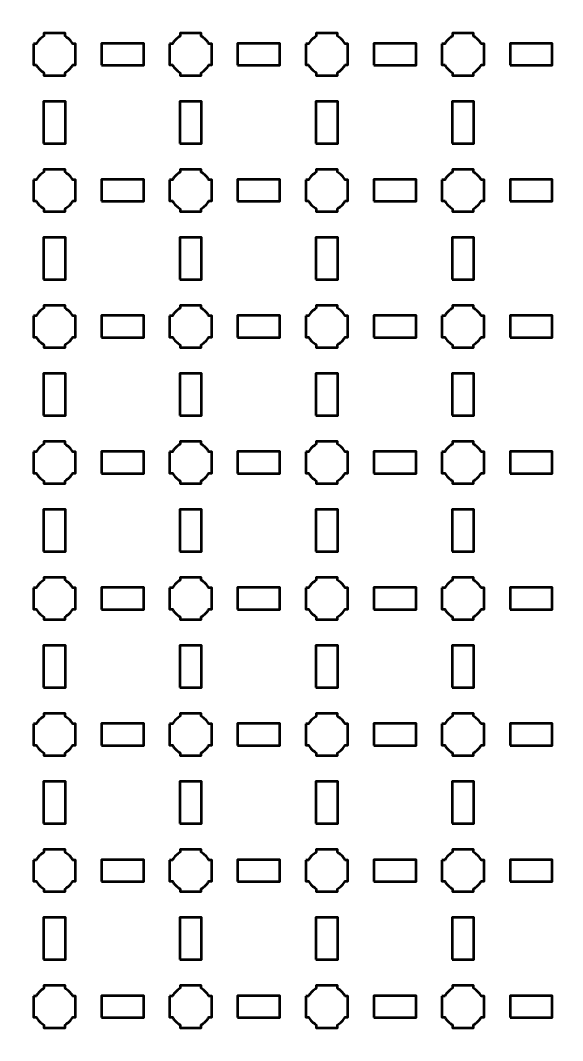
# Model space of a CAD drawing. Header units: centimetres. Extents: x -40.1 to 19.1, y -44.5 to 14.8.
# Drawn here: x 4 to 11.96, y -30.35 to -15.35 of the extents above; entities that cross this region are included whole.
import ezdxf

# ---------------------------------------------------------------- set-up
doc = ezdxf.new("R2010")
doc.units = ezdxf.units.CM
doc.header["$MEASUREMENT"] = 0
doc.layers.add('Layer 1', color=7, linetype='Continuous')

msp = doc.modelspace()

# ---------------------------------------------------------------- linework, layer by layer
at = {"layer": 'Layer 1', "color": 250, "lineweight": 53}
for points in [[(5.19, -16.01), (5.81, -16.01), (5.81, -15.69), (5.19, -15.69), (5.19, -16.01)], [(7.19, -16.01), (7.81, -16.01), (7.81, -15.69), (7.19, -15.69), (7.19, -16.01)], [(9.19, -16.01), (9.81, -16.01), (9.81, -15.69), (9.19, -15.69), (9.19, -16.01)], [(11.19, -16.01), (11.81, -16.01), (11.81, -15.69), (11.19, -15.69), (11.19, -16.01)], [(4.34, -17.16), (4.66, -17.16), (4.66, -16.54), (4.34, -16.54), (4.34, -17.16)], [(6.34, -17.16), (6.66, -17.16), (6.66, -16.54), (6.34, -16.54), (6.34, -17.16)], [(8.34, -17.16), (8.66, -17.16), (8.66, -16.54), (8.34, -16.54), (8.34, -17.16)], [(10.34, -17.16), (10.66, -17.16), (10.66, -16.54), (10.34, -16.54), (10.34, -17.16)], [(5.19, -18.01), (5.81, -18.01), (5.81, -17.69), (5.19, -17.69), (5.19, -18.01)], [(7.19, -18.01), (7.81, -18.01), (7.81, -17.69), (7.19, -17.69), (7.19, -18.01)], [(9.19, -18.01), (9.81, -18.01), (9.81, -17.69), (9.19, -17.69), (9.19, -18.01)], [(11.19, -18.01), (11.81, -18.01), (11.81, -17.69), (11.19, -17.69), (11.19, -18.01)], [(4.34, -19.16), (4.66, -19.16), (4.66, -18.54), (4.34, -18.54), (4.34, -19.16)], [(6.34, -19.16), (6.66, -19.16), (6.66, -18.54), (6.34, -18.54), (6.34, -19.16)], [(8.34, -19.16), (8.66, -19.16), (8.66, -18.54), (8.34, -18.54), (8.34, -19.16)], [(10.34, -19.16), (10.66, -19.16), (10.66, -18.54), (10.34, -18.54), (10.34, -19.16)], [(5.19, -20.01), (5.81, -20.01), (5.81, -19.69), (5.19, -19.69), (5.19, -20.01)], [(7.19, -20.01), (7.81, -20.01), (7.81, -19.69), (7.19, -19.69), (7.19, -20.01)], [(9.19, -20.01), (9.81, -20.01), (9.81, -19.69), (9.19, -19.69), (9.19, -20.01)], [(11.19, -20.01), (11.81, -20.01), (11.81, -19.69), (11.19, -19.69), (11.19, -20.01)], [(4.34, -21.16), (4.66, -21.16), (4.66, -20.54), (4.34, -20.54), (4.34, -21.16)], [(6.34, -21.16), (6.66, -21.16), (6.66, -20.54), (6.34, -20.54), (6.34, -21.16)], [(8.34, -21.16), (8.66, -21.16), (8.66, -20.54), (8.34, -20.54), (8.34, -21.16)], [(10.34, -21.16), (10.66, -21.16), (10.66, -20.54), (10.34, -20.54), (10.34, -21.16)], [(5.19, -22.01), (5.81, -22.01), (5.81, -21.69), (5.19, -21.69), (5.19, -22.01)], [(7.19, -22.01), (7.81, -22.01), (7.81, -21.69), (7.19, -21.69), (7.19, -22.01)], [(9.19, -22.01), (9.81, -22.01), (9.81, -21.69), (9.19, -21.69), (9.19, -22.01)], [(11.19, -22.01), (11.81, -22.01), (11.81, -21.69), (11.19, -21.69), (11.19, -22.01)], [(4.34, -23.16), (4.66, -23.16), (4.66, -22.54), (4.34, -22.54), (4.34, -23.16)], [(6.34, -23.16), (6.66, -23.16), (6.66, -22.54), (6.34, -22.54), (6.34, -23.16)], [(8.34, -23.16), (8.66, -23.16), (8.66, -22.54), (8.34, -22.54), (8.34, -23.16)], [(10.34, -23.16), (10.66, -23.16), (10.66, -22.54), (10.34, -22.54), (10.34, -23.16)], [(5.19, -24.01), (5.81, -24.01), (5.81, -23.69), (5.19, -23.69), (5.19, -24.01)], [(7.19, -24.01), (7.81, -24.01), (7.81, -23.69), (7.19, -23.69), (7.19, -24.01)], [(9.19, -24.01), (9.81, -24.01), (9.81, -23.69), (9.19, -23.69), (9.19, -24.01)], [(11.19, -24.01), (11.81, -24.01), (11.81, -23.69), (11.19, -23.69), (11.19, -24.01)], [(4.34, -25.16), (4.66, -25.16), (4.66, -24.54), (4.34, -24.54), (4.34, -25.16)], [(6.34, -25.16), (6.66, -25.16), (6.66, -24.54), (6.34, -24.54), (6.34, -25.16)], [(8.34, -25.16), (8.66, -25.16), (8.66, -24.54), (8.34, -24.54), (8.34, -25.16)], [(10.34, -25.16), (10.66, -25.16), (10.66, -24.54), (10.34, -24.54), (10.34, -25.16)], [(5.19, -26.01), (5.81, -26.01), (5.81, -25.69), (5.19, -25.69), (5.19, -26.01)], [(7.19, -26.01), (7.81, -26.01), (7.81, -25.69), (7.19, -25.69), (7.19, -26.01)], [(9.19, -26.01), (9.81, -26.01), (9.81, -25.69), (9.19, -25.69), (9.19, -26.01)], [(11.19, -26.01), (11.81, -26.01), (11.81, -25.69), (11.19, -25.69), (11.19, -26.01)], [(4.34, -27.16), (4.66, -27.16), (4.66, -26.54), (4.34, -26.54), (4.34, -27.16)], [(6.34, -27.16), (6.66, -27.16), (6.66, -26.54), (6.34, -26.54), (6.34, -27.16)], [(8.34, -27.16), (8.66, -27.16), (8.66, -26.54), (8.34, -26.54), (8.34, -27.16)], [(10.34, -27.16), (10.66, -27.16), (10.66, -26.54), (10.34, -26.54), (10.34, -27.16)], [(5.19, -28.01), (5.81, -28.01), (5.81, -27.69), (5.19, -27.69), (5.19, -28.01)], [(7.19, -28.01), (7.81, -28.01), (7.81, -27.69), (7.19, -27.69), (7.19, -28.01)], [(9.19, -28.01), (9.81, -28.01), (9.81, -27.69), (9.19, -27.69), (9.19, -28.01)], [(11.19, -28.01), (11.81, -28.01), (11.81, -27.69), (11.19, -27.69), (11.19, -28.01)], [(4.34, -29.16), (4.66, -29.16), (4.66, -28.54), (4.34, -28.54), (4.34, -29.16)], [(6.34, -29.16), (6.66, -29.16), (6.66, -28.54), (6.34, -28.54), (6.34, -29.16)], [(8.34, -29.16), (8.66, -29.16), (8.66, -28.54), (8.34, -28.54), (8.34, -29.16)], [(10.34, -29.16), (10.66, -29.16), (10.66, -28.54), (10.34, -28.54), (10.34, -29.16)], [(5.19, -30.01), (5.81, -30.01), (5.81, -29.69), (5.19, -29.69), (5.19, -30.01)], [(7.19, -30.01), (7.81, -30.01), (7.81, -29.69), (7.19, -29.69), (7.19, -30.01)], [(9.19, -30.01), (9.81, -30.01), (9.81, -29.69), (9.19, -29.69), (9.19, -30.01)], [(11.19, -30.01), (11.81, -30.01), (11.81, -29.69), (11.19, -29.69), (11.19, -30.01)]]:
    msp.add_lwpolyline(points, close=True, dxfattribs=at)
msp.add_open_spline([(-40.15, -44), (-40.15, -44), (-40.15, 14.3), (-40.15, 14.3), (-40.15, 14.3), (-40.15, 14.57609), (-39.92609, 14.8), (-39.65, 14.8), (-39.65, 14.8), (-39.65, 14.8), (18.65, 14.8), (18.65, 14.8), (18.65, 14.8), (18.92609, 14.8), (19.15, 14.57609), (19.15, 14.3), (19.15, 14.3), (19.15, 14.3), (19.15, -44), (19.15, -44), (19.15, -44), (19.15, -44.27609), (18.92609, -44.5), (18.65, -44.5), (18.65, -44.5), (18.65, -44.5), (-39.65, -44.5), (-39.65, -44.5), (-39.65, -44.5), (-39.92609, -44.5), (-40.15, -44.27609), (-40.15, -44)], degree=3, knots=[0, 0, 0, 0, 0.125, 0.125, 0.125, 0.125, 0.25, 0.25, 0.25, 0.25, 0.375, 0.375, 0.375, 0.375, 0.5, 0.5, 0.5, 0.5, 0.625, 0.625, 0.625, 0.625, 0.75, 0.75, 0.75, 0.75, 0.875, 0.875, 0.875, 0.875, 1, 1, 1, 1], dxfattribs=at)
at = {"layer": 'Layer 1', "lineweight": 53}
for points in [[(4.19, -15.695), (4.19, -15.695), (4.23149, -15.695), (4.23149, -15.695), (4.23149, -15.695), (4.25872, -15.64795), (4.29795, -15.60872), (4.345, -15.58149), (4.345, -15.58149), (4.345, -15.58149), (4.345, -15.54), (4.345, -15.54), (4.345, -15.54), (4.345, -15.54), (4.5, -15.54), (4.5, -15.54), (4.5, -15.54), (4.5, -15.54), (4.655, -15.54), (4.655, -15.54), (4.655, -15.54), (4.655, -15.54), (4.655, -15.58149), (4.655, -15.58149), (4.655, -15.58149), (4.70205, -15.60872), (4.74128, -15.64795), (4.76851, -15.695), (4.76851, -15.695), (4.76851, -15.695), (4.81, -15.695), (4.81, -15.695), (4.81, -15.695), (4.81, -15.695), (4.81, -15.85), (4.81, -15.85), (4.81, -15.85), (4.81, -15.85), (4.81, -16.005), (4.81, -16.005), (4.81, -16.005), (4.81, -16.005), (4.76851, -16.005), (4.76851, -16.005), (4.76851, -16.005), (4.74128, -16.05205), (4.70205, -16.09128), (4.655, -16.11851), (4.655, -16.11851), (4.655, -16.11851), (4.655, -16.16), (4.655, -16.16), (4.655, -16.16), (4.655, -16.16), (4.5, -16.16), (4.5, -16.16), (4.5, -16.16), (4.5, -16.16), (4.345, -16.16), (4.345, -16.16), (4.345, -16.16), (4.345, -16.16), (4.345, -16.11851), (4.345, -16.11851), (4.345, -16.11851), (4.29795, -16.09128), (4.25872, -16.05205), (4.23149, -16.005), (4.23149, -16.005), (4.23149, -16.005), (4.19, -16.005), (4.19, -16.005), (4.19, -16.005), (4.19, -16.005), (4.19, -15.85), (4.19, -15.85), (4.19, -15.85), (4.19, -15.85), (4.19, -15.695), (4.19, -15.695)], [(6.19, -15.695), (6.19, -15.695), (6.23149, -15.695), (6.23149, -15.695), (6.23149, -15.695), (6.25872, -15.64795), (6.29795, -15.60872), (6.345, -15.58149), (6.345, -15.58149), (6.345, -15.58149), (6.345, -15.54), (6.345, -15.54), (6.345, -15.54), (6.345, -15.54), (6.5, -15.54), (6.5, -15.54), (6.5, -15.54), (6.5, -15.54), (6.655, -15.54), (6.655, -15.54), (6.655, -15.54), (6.655, -15.54), (6.655, -15.58149), (6.655, -15.58149), (6.655, -15.58149), (6.70205, -15.60872), (6.74128, -15.64795), (6.76851, -15.695), (6.76851, -15.695), (6.76851, -15.695), (6.81, -15.695), (6.81, -15.695), (6.81, -15.695), (6.81, -15.695), (6.81, -15.85), (6.81, -15.85), (6.81, -15.85), (6.81, -15.85), (6.81, -16.005), (6.81, -16.005), (6.81, -16.005), (6.81, -16.005), (6.76851, -16.005), (6.76851, -16.005), (6.76851, -16.005), (6.74128, -16.05205), (6.70205, -16.09128), (6.655, -16.11851), (6.655, -16.11851), (6.655, -16.11851), (6.655, -16.16), (6.655, -16.16), (6.655, -16.16), (6.655, -16.16), (6.5, -16.16), (6.5, -16.16), (6.5, -16.16), (6.5, -16.16), (6.345, -16.16), (6.345, -16.16), (6.345, -16.16), (6.345, -16.16), (6.345, -16.11851), (6.345, -16.11851), (6.345, -16.11851), (6.29795, -16.09128), (6.25872, -16.05205), (6.23149, -16.005), (6.23149, -16.005), (6.23149, -16.005), (6.19, -16.005), (6.19, -16.005), (6.19, -16.005), (6.19, -16.005), (6.19, -15.85), (6.19, -15.85), (6.19, -15.85), (6.19, -15.85), (6.19, -15.695), (6.19, -15.695)], [(8.19, -15.695), (8.19, -15.695), (8.23149, -15.695), (8.23149, -15.695), (8.23149, -15.695), (8.25872, -15.64795), (8.29795, -15.60872), (8.345, -15.58149), (8.345, -15.58149), (8.345, -15.58149), (8.345, -15.54), (8.345, -15.54), (8.345, -15.54), (8.345, -15.54), (8.5, -15.54), (8.5, -15.54), (8.5, -15.54), (8.5, -15.54), (8.655, -15.54), (8.655, -15.54), (8.655, -15.54), (8.655, -15.54), (8.655, -15.58149), (8.655, -15.58149), (8.655, -15.58149), (8.70205, -15.60872), (8.74128, -15.64795), (8.76851, -15.695), (8.76851, -15.695), (8.76851, -15.695), (8.81, -15.695), (8.81, -15.695), (8.81, -15.695), (8.81, -15.695), (8.81, -15.85), (8.81, -15.85), (8.81, -15.85), (8.81, -15.85), (8.81, -16.005), (8.81, -16.005), (8.81, -16.005), (8.81, -16.005), (8.76851, -16.005), (8.76851, -16.005), (8.76851, -16.005), (8.74128, -16.05205), (8.70205, -16.09128), (8.655, -16.11851), (8.655, -16.11851), (8.655, -16.11851), (8.655, -16.16), (8.655, -16.16), (8.655, -16.16), (8.655, -16.16), (8.5, -16.16), (8.5, -16.16), (8.5, -16.16), (8.5, -16.16), (8.345, -16.16), (8.345, -16.16), (8.345, -16.16), (8.345, -16.16), (8.345, -16.11851), (8.345, -16.11851), (8.345, -16.11851), (8.29795, -16.09128), (8.25872, -16.05205), (8.23149, -16.005), (8.23149, -16.005), (8.23149, -16.005), (8.19, -16.005), (8.19, -16.005), (8.19, -16.005), (8.19, -16.005), (8.19, -15.85), (8.19, -15.85), (8.19, -15.85), (8.19, -15.85), (8.19, -15.695), (8.19, -15.695)], [(10.19, -15.695), (10.19, -15.695), (10.23149, -15.695), (10.23149, -15.695), (10.23149, -15.695), (10.25872, -15.64795), (10.29795, -15.60872), (10.345, -15.58149), (10.345, -15.58149), (10.345, -15.58149), (10.345, -15.54), (10.345, -15.54), (10.345, -15.54), (10.345, -15.54), (10.5, -15.54), (10.5, -15.54), (10.5, -15.54), (10.5, -15.54), (10.655, -15.54), (10.655, -15.54), (10.655, -15.54), (10.655, -15.54), (10.655, -15.58149), (10.655, -15.58149), (10.655, -15.58149), (10.70205, -15.60872), (10.74128, -15.64795), (10.76851, -15.695), (10.76851, -15.695), (10.76851, -15.695), (10.81, -15.695), (10.81, -15.695), (10.81, -15.695), (10.81, -15.695), (10.81, -15.85), (10.81, -15.85), (10.81, -15.85), (10.81, -15.85), (10.81, -16.005), (10.81, -16.005), (10.81, -16.005), (10.81, -16.005), (10.76851, -16.005), (10.76851, -16.005), (10.76851, -16.005), (10.74128, -16.05205), (10.70205, -16.09128), (10.655, -16.11851), (10.655, -16.11851), (10.655, -16.11851), (10.655, -16.16), (10.655, -16.16), (10.655, -16.16), (10.655, -16.16), (10.5, -16.16), (10.5, -16.16), (10.5, -16.16), (10.5, -16.16), (10.345, -16.16), (10.345, -16.16), (10.345, -16.16), (10.345, -16.16), (10.345, -16.11851), (10.345, -16.11851), (10.345, -16.11851), (10.29795, -16.09128), (10.25872, -16.05205), (10.23149, -16.005), (10.23149, -16.005), (10.23149, -16.005), (10.19, -16.005), (10.19, -16.005), (10.19, -16.005), (10.19, -16.005), (10.19, -15.85), (10.19, -15.85), (10.19, -15.85), (10.19, -15.85), (10.19, -15.695), (10.19, -15.695)], [(4.19, -17.695), (4.19, -17.695), (4.23149, -17.695), (4.23149, -17.695), (4.23149, -17.695), (4.25872, -17.64795), (4.29795, -17.60872), (4.345, -17.58149), (4.345, -17.58149), (4.345, -17.58149), (4.345, -17.54), (4.345, -17.54), (4.345, -17.54), (4.345, -17.54), (4.5, -17.54), (4.5, -17.54), (4.5, -17.54), (4.5, -17.54), (4.655, -17.54), (4.655, -17.54), (4.655, -17.54), (4.655, -17.54), (4.655, -17.58149), (4.655, -17.58149), (4.655, -17.58149), (4.70205, -17.60872), (4.74128, -17.64795), (4.76851, -17.695), (4.76851, -17.695), (4.76851, -17.695), (4.81, -17.695), (4.81, -17.695), (4.81, -17.695), (4.81, -17.695), (4.81, -17.85), (4.81, -17.85), (4.81, -17.85), (4.81, -17.85), (4.81, -18.005), (4.81, -18.005), (4.81, -18.005), (4.81, -18.005), (4.76851, -18.005), (4.76851, -18.005), (4.76851, -18.005), (4.74128, -18.05205), (4.70205, -18.09128), (4.655, -18.11851), (4.655, -18.11851), (4.655, -18.11851), (4.655, -18.16), (4.655, -18.16), (4.655, -18.16), (4.655, -18.16), (4.5, -18.16), (4.5, -18.16), (4.5, -18.16), (4.5, -18.16), (4.345, -18.16), (4.345, -18.16), (4.345, -18.16), (4.345, -18.16), (4.345, -18.11851), (4.345, -18.11851), (4.345, -18.11851), (4.29795, -18.09128), (4.25872, -18.05205), (4.23149, -18.005), (4.23149, -18.005), (4.23149, -18.005), (4.19, -18.005), (4.19, -18.005), (4.19, -18.005), (4.19, -18.005), (4.19, -17.85), (4.19, -17.85), (4.19, -17.85), (4.19, -17.85), (4.19, -17.695), (4.19, -17.695)], [(6.19, -17.695), (6.19, -17.695), (6.23149, -17.695), (6.23149, -17.695), (6.23149, -17.695), (6.25872, -17.64795), (6.29795, -17.60872), (6.345, -17.58149), (6.345, -17.58149), (6.345, -17.58149), (6.345, -17.54), (6.345, -17.54), (6.345, -17.54), (6.345, -17.54), (6.5, -17.54), (6.5, -17.54), (6.5, -17.54), (6.5, -17.54), (6.655, -17.54), (6.655, -17.54), (6.655, -17.54), (6.655, -17.54), (6.655, -17.58149), (6.655, -17.58149), (6.655, -17.58149), (6.70205, -17.60872), (6.74128, -17.64795), (6.76851, -17.695), (6.76851, -17.695), (6.76851, -17.695), (6.81, -17.695), (6.81, -17.695), (6.81, -17.695), (6.81, -17.695), (6.81, -17.85), (6.81, -17.85), (6.81, -17.85), (6.81, -17.85), (6.81, -18.005), (6.81, -18.005), (6.81, -18.005), (6.81, -18.005), (6.76851, -18.005), (6.76851, -18.005), (6.76851, -18.005), (6.74128, -18.05205), (6.70205, -18.09128), (6.655, -18.11851), (6.655, -18.11851), (6.655, -18.11851), (6.655, -18.16), (6.655, -18.16), (6.655, -18.16), (6.655, -18.16), (6.5, -18.16), (6.5, -18.16), (6.5, -18.16), (6.5, -18.16), (6.345, -18.16), (6.345, -18.16), (6.345, -18.16), (6.345, -18.16), (6.345, -18.11851), (6.345, -18.11851), (6.345, -18.11851), (6.29795, -18.09128), (6.25872, -18.05205), (6.23149, -18.005), (6.23149, -18.005), (6.23149, -18.005), (6.19, -18.005), (6.19, -18.005), (6.19, -18.005), (6.19, -18.005), (6.19, -17.85), (6.19, -17.85), (6.19, -17.85), (6.19, -17.85), (6.19, -17.695), (6.19, -17.695)], [(8.19, -17.695), (8.19, -17.695), (8.23149, -17.695), (8.23149, -17.695), (8.23149, -17.695), (8.25872, -17.64795), (8.29795, -17.60872), (8.345, -17.58149), (8.345, -17.58149), (8.345, -17.58149), (8.345, -17.54), (8.345, -17.54), (8.345, -17.54), (8.345, -17.54), (8.5, -17.54), (8.5, -17.54), (8.5, -17.54), (8.5, -17.54), (8.655, -17.54), (8.655, -17.54), (8.655, -17.54), (8.655, -17.54), (8.655, -17.58149), (8.655, -17.58149), (8.655, -17.58149), (8.70205, -17.60872), (8.74128, -17.64795), (8.76851, -17.695), (8.76851, -17.695), (8.76851, -17.695), (8.81, -17.695), (8.81, -17.695), (8.81, -17.695), (8.81, -17.695), (8.81, -17.85), (8.81, -17.85), (8.81, -17.85), (8.81, -17.85), (8.81, -18.005), (8.81, -18.005), (8.81, -18.005), (8.81, -18.005), (8.76851, -18.005), (8.76851, -18.005), (8.76851, -18.005), (8.74128, -18.05205), (8.70205, -18.09128), (8.655, -18.11851), (8.655, -18.11851), (8.655, -18.11851), (8.655, -18.16), (8.655, -18.16), (8.655, -18.16), (8.655, -18.16), (8.5, -18.16), (8.5, -18.16), (8.5, -18.16), (8.5, -18.16), (8.345, -18.16), (8.345, -18.16), (8.345, -18.16), (8.345, -18.16), (8.345, -18.11851), (8.345, -18.11851), (8.345, -18.11851), (8.29795, -18.09128), (8.25872, -18.05205), (8.23149, -18.005), (8.23149, -18.005), (8.23149, -18.005), (8.19, -18.005), (8.19, -18.005), (8.19, -18.005), (8.19, -18.005), (8.19, -17.85), (8.19, -17.85), (8.19, -17.85), (8.19, -17.85), (8.19, -17.695), (8.19, -17.695)], [(10.19, -17.695), (10.19, -17.695), (10.23149, -17.695), (10.23149, -17.695), (10.23149, -17.695), (10.25872, -17.64795), (10.29795, -17.60872), (10.345, -17.58149), (10.345, -17.58149), (10.345, -17.58149), (10.345, -17.54), (10.345, -17.54), (10.345, -17.54), (10.345, -17.54), (10.5, -17.54), (10.5, -17.54), (10.5, -17.54), (10.5, -17.54), (10.655, -17.54), (10.655, -17.54), (10.655, -17.54), (10.655, -17.54), (10.655, -17.58149), (10.655, -17.58149), (10.655, -17.58149), (10.70205, -17.60872), (10.74128, -17.64795), (10.76851, -17.695), (10.76851, -17.695), (10.76851, -17.695), (10.81, -17.695), (10.81, -17.695), (10.81, -17.695), (10.81, -17.695), (10.81, -17.85), (10.81, -17.85), (10.81, -17.85), (10.81, -17.85), (10.81, -18.005), (10.81, -18.005), (10.81, -18.005), (10.81, -18.005), (10.76851, -18.005), (10.76851, -18.005), (10.76851, -18.005), (10.74128, -18.05205), (10.70205, -18.09128), (10.655, -18.11851), (10.655, -18.11851), (10.655, -18.11851), (10.655, -18.16), (10.655, -18.16), (10.655, -18.16), (10.655, -18.16), (10.5, -18.16), (10.5, -18.16), (10.5, -18.16), (10.5, -18.16), (10.345, -18.16), (10.345, -18.16), (10.345, -18.16), (10.345, -18.16), (10.345, -18.11851), (10.345, -18.11851), (10.345, -18.11851), (10.29795, -18.09128), (10.25872, -18.05205), (10.23149, -18.005), (10.23149, -18.005), (10.23149, -18.005), (10.19, -18.005), (10.19, -18.005), (10.19, -18.005), (10.19, -18.005), (10.19, -17.85), (10.19, -17.85), (10.19, -17.85), (10.19, -17.85), (10.19, -17.695), (10.19, -17.695)], [(4.19, -19.695), (4.19, -19.695), (4.23149, -19.695), (4.23149, -19.695), (4.23149, -19.695), (4.25872, -19.64795), (4.29795, -19.60872), (4.345, -19.58149), (4.345, -19.58149), (4.345, -19.58149), (4.345, -19.54), (4.345, -19.54), (4.345, -19.54), (4.345, -19.54), (4.5, -19.54), (4.5, -19.54), (4.5, -19.54), (4.5, -19.54), (4.655, -19.54), (4.655, -19.54), (4.655, -19.54), (4.655, -19.54), (4.655, -19.58149), (4.655, -19.58149), (4.655, -19.58149), (4.70205, -19.60872), (4.74128, -19.64795), (4.76851, -19.695), (4.76851, -19.695), (4.76851, -19.695), (4.81, -19.695), (4.81, -19.695), (4.81, -19.695), (4.81, -19.695), (4.81, -19.85), (4.81, -19.85), (4.81, -19.85), (4.81, -19.85), (4.81, -20.005), (4.81, -20.005), (4.81, -20.005), (4.81, -20.005), (4.76851, -20.005), (4.76851, -20.005), (4.76851, -20.005), (4.74128, -20.05205), (4.70205, -20.09128), (4.655, -20.11851), (4.655, -20.11851), (4.655, -20.11851), (4.655, -20.16), (4.655, -20.16), (4.655, -20.16), (4.655, -20.16), (4.5, -20.16), (4.5, -20.16), (4.5, -20.16), (4.5, -20.16), (4.345, -20.16), (4.345, -20.16), (4.345, -20.16), (4.345, -20.16), (4.345, -20.11851), (4.345, -20.11851), (4.345, -20.11851), (4.29795, -20.09128), (4.25872, -20.05205), (4.23149, -20.005), (4.23149, -20.005), (4.23149, -20.005), (4.19, -20.005), (4.19, -20.005), (4.19, -20.005), (4.19, -20.005), (4.19, -19.85), (4.19, -19.85), (4.19, -19.85), (4.19, -19.85), (4.19, -19.695), (4.19, -19.695)], [(6.19, -19.695), (6.19, -19.695), (6.23149, -19.695), (6.23149, -19.695), (6.23149, -19.695), (6.25872, -19.64795), (6.29795, -19.60872), (6.345, -19.58149), (6.345, -19.58149), (6.345, -19.58149), (6.345, -19.54), (6.345, -19.54), (6.345, -19.54), (6.345, -19.54), (6.5, -19.54), (6.5, -19.54), (6.5, -19.54), (6.5, -19.54), (6.655, -19.54), (6.655, -19.54), (6.655, -19.54), (6.655, -19.54), (6.655, -19.58149), (6.655, -19.58149), (6.655, -19.58149), (6.70205, -19.60872), (6.74128, -19.64795), (6.76851, -19.695), (6.76851, -19.695), (6.76851, -19.695), (6.81, -19.695), (6.81, -19.695), (6.81, -19.695), (6.81, -19.695), (6.81, -19.85), (6.81, -19.85), (6.81, -19.85), (6.81, -19.85), (6.81, -20.005), (6.81, -20.005), (6.81, -20.005), (6.81, -20.005), (6.76851, -20.005), (6.76851, -20.005), (6.76851, -20.005), (6.74128, -20.05205), (6.70205, -20.09128), (6.655, -20.11851), (6.655, -20.11851), (6.655, -20.11851), (6.655, -20.16), (6.655, -20.16), (6.655, -20.16), (6.655, -20.16), (6.5, -20.16), (6.5, -20.16), (6.5, -20.16), (6.5, -20.16), (6.345, -20.16), (6.345, -20.16), (6.345, -20.16), (6.345, -20.16), (6.345, -20.11851), (6.345, -20.11851), (6.345, -20.11851), (6.29795, -20.09128), (6.25872, -20.05205), (6.23149, -20.005), (6.23149, -20.005), (6.23149, -20.005), (6.19, -20.005), (6.19, -20.005), (6.19, -20.005), (6.19, -20.005), (6.19, -19.85), (6.19, -19.85), (6.19, -19.85), (6.19, -19.85), (6.19, -19.695), (6.19, -19.695)], [(8.19, -19.695), (8.19, -19.695), (8.23149, -19.695), (8.23149, -19.695), (8.23149, -19.695), (8.25872, -19.64795), (8.29795, -19.60872), (8.345, -19.58149), (8.345, -19.58149), (8.345, -19.58149), (8.345, -19.54), (8.345, -19.54), (8.345, -19.54), (8.345, -19.54), (8.5, -19.54), (8.5, -19.54), (8.5, -19.54), (8.5, -19.54), (8.655, -19.54), (8.655, -19.54), (8.655, -19.54), (8.655, -19.54), (8.655, -19.58149), (8.655, -19.58149), (8.655, -19.58149), (8.70205, -19.60872), (8.74128, -19.64795), (8.76851, -19.695), (8.76851, -19.695), (8.76851, -19.695), (8.81, -19.695), (8.81, -19.695), (8.81, -19.695), (8.81, -19.695), (8.81, -19.85), (8.81, -19.85), (8.81, -19.85), (8.81, -19.85), (8.81, -20.005), (8.81, -20.005), (8.81, -20.005), (8.81, -20.005), (8.76851, -20.005), (8.76851, -20.005), (8.76851, -20.005), (8.74128, -20.05205), (8.70205, -20.09128), (8.655, -20.11851), (8.655, -20.11851), (8.655, -20.11851), (8.655, -20.16), (8.655, -20.16), (8.655, -20.16), (8.655, -20.16), (8.5, -20.16), (8.5, -20.16), (8.5, -20.16), (8.5, -20.16), (8.345, -20.16), (8.345, -20.16), (8.345, -20.16), (8.345, -20.16), (8.345, -20.11851), (8.345, -20.11851), (8.345, -20.11851), (8.29795, -20.09128), (8.25872, -20.05205), (8.23149, -20.005), (8.23149, -20.005), (8.23149, -20.005), (8.19, -20.005), (8.19, -20.005), (8.19, -20.005), (8.19, -20.005), (8.19, -19.85), (8.19, -19.85), (8.19, -19.85), (8.19, -19.85), (8.19, -19.695), (8.19, -19.695)], [(10.19, -19.695), (10.19, -19.695), (10.23149, -19.695), (10.23149, -19.695), (10.23149, -19.695), (10.25872, -19.64795), (10.29795, -19.60872), (10.345, -19.58149), (10.345, -19.58149), (10.345, -19.58149), (10.345, -19.54), (10.345, -19.54), (10.345, -19.54), (10.345, -19.54), (10.5, -19.54), (10.5, -19.54), (10.5, -19.54), (10.5, -19.54), (10.655, -19.54), (10.655, -19.54), (10.655, -19.54), (10.655, -19.54), (10.655, -19.58149), (10.655, -19.58149), (10.655, -19.58149), (10.70205, -19.60872), (10.74128, -19.64795), (10.76851, -19.695), (10.76851, -19.695), (10.76851, -19.695), (10.81, -19.695), (10.81, -19.695), (10.81, -19.695), (10.81, -19.695), (10.81, -19.85), (10.81, -19.85), (10.81, -19.85), (10.81, -19.85), (10.81, -20.005), (10.81, -20.005), (10.81, -20.005), (10.81, -20.005), (10.76851, -20.005), (10.76851, -20.005), (10.76851, -20.005), (10.74128, -20.05205), (10.70205, -20.09128), (10.655, -20.11851), (10.655, -20.11851), (10.655, -20.11851), (10.655, -20.16), (10.655, -20.16), (10.655, -20.16), (10.655, -20.16), (10.5, -20.16), (10.5, -20.16), (10.5, -20.16), (10.5, -20.16), (10.345, -20.16), (10.345, -20.16), (10.345, -20.16), (10.345, -20.16), (10.345, -20.11851), (10.345, -20.11851), (10.345, -20.11851), (10.29795, -20.09128), (10.25872, -20.05205), (10.23149, -20.005), (10.23149, -20.005), (10.23149, -20.005), (10.19, -20.005), (10.19, -20.005), (10.19, -20.005), (10.19, -20.005), (10.19, -19.85), (10.19, -19.85), (10.19, -19.85), (10.19, -19.85), (10.19, -19.695), (10.19, -19.695)], [(4.19, -21.695), (4.19, -21.695), (4.23149, -21.695), (4.23149, -21.695), (4.23149, -21.695), (4.25872, -21.64795), (4.29795, -21.60872), (4.345, -21.58149), (4.345, -21.58149), (4.345, -21.58149), (4.345, -21.54), (4.345, -21.54), (4.345, -21.54), (4.345, -21.54), (4.5, -21.54), (4.5, -21.54), (4.5, -21.54), (4.5, -21.54), (4.655, -21.54), (4.655, -21.54), (4.655, -21.54), (4.655, -21.54), (4.655, -21.58149), (4.655, -21.58149), (4.655, -21.58149), (4.70205, -21.60872), (4.74128, -21.64795), (4.76851, -21.695), (4.76851, -21.695), (4.76851, -21.695), (4.81, -21.695), (4.81, -21.695), (4.81, -21.695), (4.81, -21.695), (4.81, -21.85), (4.81, -21.85), (4.81, -21.85), (4.81, -21.85), (4.81, -22.005), (4.81, -22.005), (4.81, -22.005), (4.81, -22.005), (4.76851, -22.005), (4.76851, -22.005), (4.76851, -22.005), (4.74128, -22.05205), (4.70205, -22.09128), (4.655, -22.11851), (4.655, -22.11851), (4.655, -22.11851), (4.655, -22.16), (4.655, -22.16), (4.655, -22.16), (4.655, -22.16), (4.5, -22.16), (4.5, -22.16), (4.5, -22.16), (4.5, -22.16), (4.345, -22.16), (4.345, -22.16), (4.345, -22.16), (4.345, -22.16), (4.345, -22.11851), (4.345, -22.11851), (4.345, -22.11851), (4.29795, -22.09128), (4.25872, -22.05205), (4.23149, -22.005), (4.23149, -22.005), (4.23149, -22.005), (4.19, -22.005), (4.19, -22.005), (4.19, -22.005), (4.19, -22.005), (4.19, -21.85), (4.19, -21.85), (4.19, -21.85), (4.19, -21.85), (4.19, -21.695), (4.19, -21.695)], [(6.19, -21.695), (6.19, -21.695), (6.23149, -21.695), (6.23149, -21.695), (6.23149, -21.695), (6.25872, -21.64795), (6.29795, -21.60872), (6.345, -21.58149), (6.345, -21.58149), (6.345, -21.58149), (6.345, -21.54), (6.345, -21.54), (6.345, -21.54), (6.345, -21.54), (6.5, -21.54), (6.5, -21.54), (6.5, -21.54), (6.5, -21.54), (6.655, -21.54), (6.655, -21.54), (6.655, -21.54), (6.655, -21.54), (6.655, -21.58149), (6.655, -21.58149), (6.655, -21.58149), (6.70205, -21.60872), (6.74128, -21.64795), (6.76851, -21.695), (6.76851, -21.695), (6.76851, -21.695), (6.81, -21.695), (6.81, -21.695), (6.81, -21.695), (6.81, -21.695), (6.81, -21.85), (6.81, -21.85), (6.81, -21.85), (6.81, -21.85), (6.81, -22.005), (6.81, -22.005), (6.81, -22.005), (6.81, -22.005), (6.76851, -22.005), (6.76851, -22.005), (6.76851, -22.005), (6.74128, -22.05205), (6.70205, -22.09128), (6.655, -22.11851), (6.655, -22.11851), (6.655, -22.11851), (6.655, -22.16), (6.655, -22.16), (6.655, -22.16), (6.655, -22.16), (6.5, -22.16), (6.5, -22.16), (6.5, -22.16), (6.5, -22.16), (6.345, -22.16), (6.345, -22.16), (6.345, -22.16), (6.345, -22.16), (6.345, -22.11851), (6.345, -22.11851), (6.345, -22.11851), (6.29795, -22.09128), (6.25872, -22.05205), (6.23149, -22.005), (6.23149, -22.005), (6.23149, -22.005), (6.19, -22.005), (6.19, -22.005), (6.19, -22.005), (6.19, -22.005), (6.19, -21.85), (6.19, -21.85), (6.19, -21.85), (6.19, -21.85), (6.19, -21.695), (6.19, -21.695)], [(8.19, -21.695), (8.19, -21.695), (8.23149, -21.695), (8.23149, -21.695), (8.23149, -21.695), (8.25872, -21.64795), (8.29795, -21.60872), (8.345, -21.58149), (8.345, -21.58149), (8.345, -21.58149), (8.345, -21.54), (8.345, -21.54), (8.345, -21.54), (8.345, -21.54), (8.5, -21.54), (8.5, -21.54), (8.5, -21.54), (8.5, -21.54), (8.655, -21.54), (8.655, -21.54), (8.655, -21.54), (8.655, -21.54), (8.655, -21.58149), (8.655, -21.58149), (8.655, -21.58149), (8.70205, -21.60872), (8.74128, -21.64795), (8.76851, -21.695), (8.76851, -21.695), (8.76851, -21.695), (8.81, -21.695), (8.81, -21.695), (8.81, -21.695), (8.81, -21.695), (8.81, -21.85), (8.81, -21.85), (8.81, -21.85), (8.81, -21.85), (8.81, -22.005), (8.81, -22.005), (8.81, -22.005), (8.81, -22.005), (8.76851, -22.005), (8.76851, -22.005), (8.76851, -22.005), (8.74128, -22.05205), (8.70205, -22.09128), (8.655, -22.11851), (8.655, -22.11851), (8.655, -22.11851), (8.655, -22.16), (8.655, -22.16), (8.655, -22.16), (8.655, -22.16), (8.5, -22.16), (8.5, -22.16), (8.5, -22.16), (8.5, -22.16), (8.345, -22.16), (8.345, -22.16), (8.345, -22.16), (8.345, -22.16), (8.345, -22.11851), (8.345, -22.11851), (8.345, -22.11851), (8.29795, -22.09128), (8.25872, -22.05205), (8.23149, -22.005), (8.23149, -22.005), (8.23149, -22.005), (8.19, -22.005), (8.19, -22.005), (8.19, -22.005), (8.19, -22.005), (8.19, -21.85), (8.19, -21.85), (8.19, -21.85), (8.19, -21.85), (8.19, -21.695), (8.19, -21.695)], [(10.19, -21.695), (10.19, -21.695), (10.23149, -21.695), (10.23149, -21.695), (10.23149, -21.695), (10.25872, -21.64795), (10.29795, -21.60872), (10.345, -21.58149), (10.345, -21.58149), (10.345, -21.58149), (10.345, -21.54), (10.345, -21.54), (10.345, -21.54), (10.345, -21.54), (10.5, -21.54), (10.5, -21.54), (10.5, -21.54), (10.5, -21.54), (10.655, -21.54), (10.655, -21.54), (10.655, -21.54), (10.655, -21.54), (10.655, -21.58149), (10.655, -21.58149), (10.655, -21.58149), (10.70205, -21.60872), (10.74128, -21.64795), (10.76851, -21.695), (10.76851, -21.695), (10.76851, -21.695), (10.81, -21.695), (10.81, -21.695), (10.81, -21.695), (10.81, -21.695), (10.81, -21.85), (10.81, -21.85), (10.81, -21.85), (10.81, -21.85), (10.81, -22.005), (10.81, -22.005), (10.81, -22.005), (10.81, -22.005), (10.76851, -22.005), (10.76851, -22.005), (10.76851, -22.005), (10.74128, -22.05205), (10.70205, -22.09128), (10.655, -22.11851), (10.655, -22.11851), (10.655, -22.11851), (10.655, -22.16), (10.655, -22.16), (10.655, -22.16), (10.655, -22.16), (10.5, -22.16), (10.5, -22.16), (10.5, -22.16), (10.5, -22.16), (10.345, -22.16), (10.345, -22.16), (10.345, -22.16), (10.345, -22.16), (10.345, -22.11851), (10.345, -22.11851), (10.345, -22.11851), (10.29795, -22.09128), (10.25872, -22.05205), (10.23149, -22.005), (10.23149, -22.005), (10.23149, -22.005), (10.19, -22.005), (10.19, -22.005), (10.19, -22.005), (10.19, -22.005), (10.19, -21.85), (10.19, -21.85), (10.19, -21.85), (10.19, -21.85), (10.19, -21.695), (10.19, -21.695)], [(4.19, -23.695), (4.19, -23.695), (4.23149, -23.695), (4.23149, -23.695), (4.23149, -23.695), (4.25872, -23.64795), (4.29795, -23.60872), (4.345, -23.58149), (4.345, -23.58149), (4.345, -23.58149), (4.345, -23.54), (4.345, -23.54), (4.345, -23.54), (4.345, -23.54), (4.5, -23.54), (4.5, -23.54), (4.5, -23.54), (4.5, -23.54), (4.655, -23.54), (4.655, -23.54), (4.655, -23.54), (4.655, -23.54), (4.655, -23.58149), (4.655, -23.58149), (4.655, -23.58149), (4.70205, -23.60872), (4.74128, -23.64795), (4.76851, -23.695), (4.76851, -23.695), (4.76851, -23.695), (4.81, -23.695), (4.81, -23.695), (4.81, -23.695), (4.81, -23.695), (4.81, -23.85), (4.81, -23.85), (4.81, -23.85), (4.81, -23.85), (4.81, -24.005), (4.81, -24.005), (4.81, -24.005), (4.81, -24.005), (4.76851, -24.005), (4.76851, -24.005), (4.76851, -24.005), (4.74128, -24.05205), (4.70205, -24.09128), (4.655, -24.11851), (4.655, -24.11851), (4.655, -24.11851), (4.655, -24.16), (4.655, -24.16), (4.655, -24.16), (4.655, -24.16), (4.5, -24.16), (4.5, -24.16), (4.5, -24.16), (4.5, -24.16), (4.345, -24.16), (4.345, -24.16), (4.345, -24.16), (4.345, -24.16), (4.345, -24.11851), (4.345, -24.11851), (4.345, -24.11851), (4.29795, -24.09128), (4.25872, -24.05205), (4.23149, -24.005), (4.23149, -24.005), (4.23149, -24.005), (4.19, -24.005), (4.19, -24.005), (4.19, -24.005), (4.19, -24.005), (4.19, -23.85), (4.19, -23.85), (4.19, -23.85), (4.19, -23.85), (4.19, -23.695), (4.19, -23.695)], [(6.19, -23.695), (6.19, -23.695), (6.23149, -23.695), (6.23149, -23.695), (6.23149, -23.695), (6.25872, -23.64795), (6.29795, -23.60872), (6.345, -23.58149), (6.345, -23.58149), (6.345, -23.58149), (6.345, -23.54), (6.345, -23.54), (6.345, -23.54), (6.345, -23.54), (6.5, -23.54), (6.5, -23.54), (6.5, -23.54), (6.5, -23.54), (6.655, -23.54), (6.655, -23.54), (6.655, -23.54), (6.655, -23.54), (6.655, -23.58149), (6.655, -23.58149), (6.655, -23.58149), (6.70205, -23.60872), (6.74128, -23.64795), (6.76851, -23.695), (6.76851, -23.695), (6.76851, -23.695), (6.81, -23.695), (6.81, -23.695), (6.81, -23.695), (6.81, -23.695), (6.81, -23.85), (6.81, -23.85), (6.81, -23.85), (6.81, -23.85), (6.81, -24.005), (6.81, -24.005), (6.81, -24.005), (6.81, -24.005), (6.76851, -24.005), (6.76851, -24.005), (6.76851, -24.005), (6.74128, -24.05205), (6.70205, -24.09128), (6.655, -24.11851), (6.655, -24.11851), (6.655, -24.11851), (6.655, -24.16), (6.655, -24.16), (6.655, -24.16), (6.655, -24.16), (6.5, -24.16), (6.5, -24.16), (6.5, -24.16), (6.5, -24.16), (6.345, -24.16), (6.345, -24.16), (6.345, -24.16), (6.345, -24.16), (6.345, -24.11851), (6.345, -24.11851), (6.345, -24.11851), (6.29795, -24.09128), (6.25872, -24.05205), (6.23149, -24.005), (6.23149, -24.005), (6.23149, -24.005), (6.19, -24.005), (6.19, -24.005), (6.19, -24.005), (6.19, -24.005), (6.19, -23.85), (6.19, -23.85), (6.19, -23.85), (6.19, -23.85), (6.19, -23.695), (6.19, -23.695)], [(8.19, -23.695), (8.19, -23.695), (8.23149, -23.695), (8.23149, -23.695), (8.23149, -23.695), (8.25872, -23.64795), (8.29795, -23.60872), (8.345, -23.58149), (8.345, -23.58149), (8.345, -23.58149), (8.345, -23.54), (8.345, -23.54), (8.345, -23.54), (8.345, -23.54), (8.5, -23.54), (8.5, -23.54), (8.5, -23.54), (8.5, -23.54), (8.655, -23.54), (8.655, -23.54), (8.655, -23.54), (8.655, -23.54), (8.655, -23.58149), (8.655, -23.58149), (8.655, -23.58149), (8.70205, -23.60872), (8.74128, -23.64795), (8.76851, -23.695), (8.76851, -23.695), (8.76851, -23.695), (8.81, -23.695), (8.81, -23.695), (8.81, -23.695), (8.81, -23.695), (8.81, -23.85), (8.81, -23.85), (8.81, -23.85), (8.81, -23.85), (8.81, -24.005), (8.81, -24.005), (8.81, -24.005), (8.81, -24.005), (8.76851, -24.005), (8.76851, -24.005), (8.76851, -24.005), (8.74128, -24.05205), (8.70205, -24.09128), (8.655, -24.11851), (8.655, -24.11851), (8.655, -24.11851), (8.655, -24.16), (8.655, -24.16), (8.655, -24.16), (8.655, -24.16), (8.5, -24.16), (8.5, -24.16), (8.5, -24.16), (8.5, -24.16), (8.345, -24.16), (8.345, -24.16), (8.345, -24.16), (8.345, -24.16), (8.345, -24.11851), (8.345, -24.11851), (8.345, -24.11851), (8.29795, -24.09128), (8.25872, -24.05205), (8.23149, -24.005), (8.23149, -24.005), (8.23149, -24.005), (8.19, -24.005), (8.19, -24.005), (8.19, -24.005), (8.19, -24.005), (8.19, -23.85), (8.19, -23.85), (8.19, -23.85), (8.19, -23.85), (8.19, -23.695), (8.19, -23.695)], [(10.19, -23.695), (10.19, -23.695), (10.23149, -23.695), (10.23149, -23.695), (10.23149, -23.695), (10.25872, -23.64795), (10.29795, -23.60872), (10.345, -23.58149), (10.345, -23.58149), (10.345, -23.58149), (10.345, -23.54), (10.345, -23.54), (10.345, -23.54), (10.345, -23.54), (10.5, -23.54), (10.5, -23.54), (10.5, -23.54), (10.5, -23.54), (10.655, -23.54), (10.655, -23.54), (10.655, -23.54), (10.655, -23.54), (10.655, -23.58149), (10.655, -23.58149), (10.655, -23.58149), (10.70205, -23.60872), (10.74128, -23.64795), (10.76851, -23.695), (10.76851, -23.695), (10.76851, -23.695), (10.81, -23.695), (10.81, -23.695), (10.81, -23.695), (10.81, -23.695), (10.81, -23.85), (10.81, -23.85), (10.81, -23.85), (10.81, -23.85), (10.81, -24.005), (10.81, -24.005), (10.81, -24.005), (10.81, -24.005), (10.76851, -24.005), (10.76851, -24.005), (10.76851, -24.005), (10.74128, -24.05205), (10.70205, -24.09128), (10.655, -24.11851), (10.655, -24.11851), (10.655, -24.11851), (10.655, -24.16), (10.655, -24.16), (10.655, -24.16), (10.655, -24.16), (10.5, -24.16), (10.5, -24.16), (10.5, -24.16), (10.5, -24.16), (10.345, -24.16), (10.345, -24.16), (10.345, -24.16), (10.345, -24.16), (10.345, -24.11851), (10.345, -24.11851), (10.345, -24.11851), (10.29795, -24.09128), (10.25872, -24.05205), (10.23149, -24.005), (10.23149, -24.005), (10.23149, -24.005), (10.19, -24.005), (10.19, -24.005), (10.19, -24.005), (10.19, -24.005), (10.19, -23.85), (10.19, -23.85), (10.19, -23.85), (10.19, -23.85), (10.19, -23.695), (10.19, -23.695)], [(4.19, -25.695), (4.19, -25.695), (4.23149, -25.695), (4.23149, -25.695), (4.23149, -25.695), (4.25872, -25.64795), (4.29795, -25.60872), (4.345, -25.58149), (4.345, -25.58149), (4.345, -25.58149), (4.345, -25.54), (4.345, -25.54), (4.345, -25.54), (4.345, -25.54), (4.5, -25.54), (4.5, -25.54), (4.5, -25.54), (4.5, -25.54), (4.655, -25.54), (4.655, -25.54), (4.655, -25.54), (4.655, -25.54), (4.655, -25.58149), (4.655, -25.58149), (4.655, -25.58149), (4.70205, -25.60872), (4.74128, -25.64795), (4.76851, -25.695), (4.76851, -25.695), (4.76851, -25.695), (4.81, -25.695), (4.81, -25.695), (4.81, -25.695), (4.81, -25.695), (4.81, -25.85), (4.81, -25.85), (4.81, -25.85), (4.81, -25.85), (4.81, -26.005), (4.81, -26.005), (4.81, -26.005), (4.81, -26.005), (4.76851, -26.005), (4.76851, -26.005), (4.76851, -26.005), (4.74128, -26.05205), (4.70205, -26.09128), (4.655, -26.11851), (4.655, -26.11851), (4.655, -26.11851), (4.655, -26.16), (4.655, -26.16), (4.655, -26.16), (4.655, -26.16), (4.5, -26.16), (4.5, -26.16), (4.5, -26.16), (4.5, -26.16), (4.345, -26.16), (4.345, -26.16), (4.345, -26.16), (4.345, -26.16), (4.345, -26.11851), (4.345, -26.11851), (4.345, -26.11851), (4.29795, -26.09128), (4.25872, -26.05205), (4.23149, -26.005), (4.23149, -26.005), (4.23149, -26.005), (4.19, -26.005), (4.19, -26.005), (4.19, -26.005), (4.19, -26.005), (4.19, -25.85), (4.19, -25.85), (4.19, -25.85), (4.19, -25.85), (4.19, -25.695), (4.19, -25.695)], [(6.19, -25.695), (6.19, -25.695), (6.23149, -25.695), (6.23149, -25.695), (6.23149, -25.695), (6.25872, -25.64795), (6.29795, -25.60872), (6.345, -25.58149), (6.345, -25.58149), (6.345, -25.58149), (6.345, -25.54), (6.345, -25.54), (6.345, -25.54), (6.345, -25.54), (6.5, -25.54), (6.5, -25.54), (6.5, -25.54), (6.5, -25.54), (6.655, -25.54), (6.655, -25.54), (6.655, -25.54), (6.655, -25.54), (6.655, -25.58149), (6.655, -25.58149), (6.655, -25.58149), (6.70205, -25.60872), (6.74128, -25.64795), (6.76851, -25.695), (6.76851, -25.695), (6.76851, -25.695), (6.81, -25.695), (6.81, -25.695), (6.81, -25.695), (6.81, -25.695), (6.81, -25.85), (6.81, -25.85), (6.81, -25.85), (6.81, -25.85), (6.81, -26.005), (6.81, -26.005), (6.81, -26.005), (6.81, -26.005), (6.76851, -26.005), (6.76851, -26.005), (6.76851, -26.005), (6.74128, -26.05205), (6.70205, -26.09128), (6.655, -26.11851), (6.655, -26.11851), (6.655, -26.11851), (6.655, -26.16), (6.655, -26.16), (6.655, -26.16), (6.655, -26.16), (6.5, -26.16), (6.5, -26.16), (6.5, -26.16), (6.5, -26.16), (6.345, -26.16), (6.345, -26.16), (6.345, -26.16), (6.345, -26.16), (6.345, -26.11851), (6.345, -26.11851), (6.345, -26.11851), (6.29795, -26.09128), (6.25872, -26.05205), (6.23149, -26.005), (6.23149, -26.005), (6.23149, -26.005), (6.19, -26.005), (6.19, -26.005), (6.19, -26.005), (6.19, -26.005), (6.19, -25.85), (6.19, -25.85), (6.19, -25.85), (6.19, -25.85), (6.19, -25.695), (6.19, -25.695)], [(8.19, -25.695), (8.19, -25.695), (8.23149, -25.695), (8.23149, -25.695), (8.23149, -25.695), (8.25872, -25.64795), (8.29795, -25.60872), (8.345, -25.58149), (8.345, -25.58149), (8.345, -25.58149), (8.345, -25.54), (8.345, -25.54), (8.345, -25.54), (8.345, -25.54), (8.5, -25.54), (8.5, -25.54), (8.5, -25.54), (8.5, -25.54), (8.655, -25.54), (8.655, -25.54), (8.655, -25.54), (8.655, -25.54), (8.655, -25.58149), (8.655, -25.58149), (8.655, -25.58149), (8.70205, -25.60872), (8.74128, -25.64795), (8.76851, -25.695), (8.76851, -25.695), (8.76851, -25.695), (8.81, -25.695), (8.81, -25.695), (8.81, -25.695), (8.81, -25.695), (8.81, -25.85), (8.81, -25.85), (8.81, -25.85), (8.81, -25.85), (8.81, -26.005), (8.81, -26.005), (8.81, -26.005), (8.81, -26.005), (8.76851, -26.005), (8.76851, -26.005), (8.76851, -26.005), (8.74128, -26.05205), (8.70205, -26.09128), (8.655, -26.11851), (8.655, -26.11851), (8.655, -26.11851), (8.655, -26.16), (8.655, -26.16), (8.655, -26.16), (8.655, -26.16), (8.5, -26.16), (8.5, -26.16), (8.5, -26.16), (8.5, -26.16), (8.345, -26.16), (8.345, -26.16), (8.345, -26.16), (8.345, -26.16), (8.345, -26.11851), (8.345, -26.11851), (8.345, -26.11851), (8.29795, -26.09128), (8.25872, -26.05205), (8.23149, -26.005), (8.23149, -26.005), (8.23149, -26.005), (8.19, -26.005), (8.19, -26.005), (8.19, -26.005), (8.19, -26.005), (8.19, -25.85), (8.19, -25.85), (8.19, -25.85), (8.19, -25.85), (8.19, -25.695), (8.19, -25.695)], [(10.19, -25.695), (10.19, -25.695), (10.23149, -25.695), (10.23149, -25.695), (10.23149, -25.695), (10.25872, -25.64795), (10.29795, -25.60872), (10.345, -25.58149), (10.345, -25.58149), (10.345, -25.58149), (10.345, -25.54), (10.345, -25.54), (10.345, -25.54), (10.345, -25.54), (10.5, -25.54), (10.5, -25.54), (10.5, -25.54), (10.5, -25.54), (10.655, -25.54), (10.655, -25.54), (10.655, -25.54), (10.655, -25.54), (10.655, -25.58149), (10.655, -25.58149), (10.655, -25.58149), (10.70205, -25.60872), (10.74128, -25.64795), (10.76851, -25.695), (10.76851, -25.695), (10.76851, -25.695), (10.81, -25.695), (10.81, -25.695), (10.81, -25.695), (10.81, -25.695), (10.81, -25.85), (10.81, -25.85), (10.81, -25.85), (10.81, -25.85), (10.81, -26.005), (10.81, -26.005), (10.81, -26.005), (10.81, -26.005), (10.76851, -26.005), (10.76851, -26.005), (10.76851, -26.005), (10.74128, -26.05205), (10.70205, -26.09128), (10.655, -26.11851), (10.655, -26.11851), (10.655, -26.11851), (10.655, -26.16), (10.655, -26.16), (10.655, -26.16), (10.655, -26.16), (10.5, -26.16), (10.5, -26.16), (10.5, -26.16), (10.5, -26.16), (10.345, -26.16), (10.345, -26.16), (10.345, -26.16), (10.345, -26.16), (10.345, -26.11851), (10.345, -26.11851), (10.345, -26.11851), (10.29795, -26.09128), (10.25872, -26.05205), (10.23149, -26.005), (10.23149, -26.005), (10.23149, -26.005), (10.19, -26.005), (10.19, -26.005), (10.19, -26.005), (10.19, -26.005), (10.19, -25.85), (10.19, -25.85), (10.19, -25.85), (10.19, -25.85), (10.19, -25.695), (10.19, -25.695)], [(4.19, -27.695), (4.19, -27.695), (4.23149, -27.695), (4.23149, -27.695), (4.23149, -27.695), (4.25872, -27.64795), (4.29795, -27.60872), (4.345, -27.58149), (4.345, -27.58149), (4.345, -27.58149), (4.345, -27.54), (4.345, -27.54), (4.345, -27.54), (4.345, -27.54), (4.5, -27.54), (4.5, -27.54), (4.5, -27.54), (4.5, -27.54), (4.655, -27.54), (4.655, -27.54), (4.655, -27.54), (4.655, -27.54), (4.655, -27.58149), (4.655, -27.58149), (4.655, -27.58149), (4.70205, -27.60872), (4.74128, -27.64795), (4.76851, -27.695), (4.76851, -27.695), (4.76851, -27.695), (4.81, -27.695), (4.81, -27.695), (4.81, -27.695), (4.81, -27.695), (4.81, -27.85), (4.81, -27.85), (4.81, -27.85), (4.81, -27.85), (4.81, -28.005), (4.81, -28.005), (4.81, -28.005), (4.81, -28.005), (4.76851, -28.005), (4.76851, -28.005), (4.76851, -28.005), (4.74128, -28.05205), (4.70205, -28.09128), (4.655, -28.11851), (4.655, -28.11851), (4.655, -28.11851), (4.655, -28.16), (4.655, -28.16), (4.655, -28.16), (4.655, -28.16), (4.5, -28.16), (4.5, -28.16), (4.5, -28.16), (4.5, -28.16), (4.345, -28.16), (4.345, -28.16), (4.345, -28.16), (4.345, -28.16), (4.345, -28.11851), (4.345, -28.11851), (4.345, -28.11851), (4.29795, -28.09128), (4.25872, -28.05205), (4.23149, -28.005), (4.23149, -28.005), (4.23149, -28.005), (4.19, -28.005), (4.19, -28.005), (4.19, -28.005), (4.19, -28.005), (4.19, -27.85), (4.19, -27.85), (4.19, -27.85), (4.19, -27.85), (4.19, -27.695), (4.19, -27.695)], [(6.19, -27.695), (6.19, -27.695), (6.23149, -27.695), (6.23149, -27.695), (6.23149, -27.695), (6.25872, -27.64795), (6.29795, -27.60872), (6.345, -27.58149), (6.345, -27.58149), (6.345, -27.58149), (6.345, -27.54), (6.345, -27.54), (6.345, -27.54), (6.345, -27.54), (6.5, -27.54), (6.5, -27.54), (6.5, -27.54), (6.5, -27.54), (6.655, -27.54), (6.655, -27.54), (6.655, -27.54), (6.655, -27.54), (6.655, -27.58149), (6.655, -27.58149), (6.655, -27.58149), (6.70205, -27.60872), (6.74128, -27.64795), (6.76851, -27.695), (6.76851, -27.695), (6.76851, -27.695), (6.81, -27.695), (6.81, -27.695), (6.81, -27.695), (6.81, -27.695), (6.81, -27.85), (6.81, -27.85), (6.81, -27.85), (6.81, -27.85), (6.81, -28.005), (6.81, -28.005), (6.81, -28.005), (6.81, -28.005), (6.76851, -28.005), (6.76851, -28.005), (6.76851, -28.005), (6.74128, -28.05205), (6.70205, -28.09128), (6.655, -28.11851), (6.655, -28.11851), (6.655, -28.11851), (6.655, -28.16), (6.655, -28.16), (6.655, -28.16), (6.655, -28.16), (6.5, -28.16), (6.5, -28.16), (6.5, -28.16), (6.5, -28.16), (6.345, -28.16), (6.345, -28.16), (6.345, -28.16), (6.345, -28.16), (6.345, -28.11851), (6.345, -28.11851), (6.345, -28.11851), (6.29795, -28.09128), (6.25872, -28.05205), (6.23149, -28.005), (6.23149, -28.005), (6.23149, -28.005), (6.19, -28.005), (6.19, -28.005), (6.19, -28.005), (6.19, -28.005), (6.19, -27.85), (6.19, -27.85), (6.19, -27.85), (6.19, -27.85), (6.19, -27.695), (6.19, -27.695)], [(8.19, -27.695), (8.19, -27.695), (8.23149, -27.695), (8.23149, -27.695), (8.23149, -27.695), (8.25872, -27.64795), (8.29795, -27.60872), (8.345, -27.58149), (8.345, -27.58149), (8.345, -27.58149), (8.345, -27.54), (8.345, -27.54), (8.345, -27.54), (8.345, -27.54), (8.5, -27.54), (8.5, -27.54), (8.5, -27.54), (8.5, -27.54), (8.655, -27.54), (8.655, -27.54), (8.655, -27.54), (8.655, -27.54), (8.655, -27.58149), (8.655, -27.58149), (8.655, -27.58149), (8.70205, -27.60872), (8.74128, -27.64795), (8.76851, -27.695), (8.76851, -27.695), (8.76851, -27.695), (8.81, -27.695), (8.81, -27.695), (8.81, -27.695), (8.81, -27.695), (8.81, -27.85), (8.81, -27.85), (8.81, -27.85), (8.81, -27.85), (8.81, -28.005), (8.81, -28.005), (8.81, -28.005), (8.81, -28.005), (8.76851, -28.005), (8.76851, -28.005), (8.76851, -28.005), (8.74128, -28.05205), (8.70205, -28.09128), (8.655, -28.11851), (8.655, -28.11851), (8.655, -28.11851), (8.655, -28.16), (8.655, -28.16), (8.655, -28.16), (8.655, -28.16), (8.5, -28.16), (8.5, -28.16), (8.5, -28.16), (8.5, -28.16), (8.345, -28.16), (8.345, -28.16), (8.345, -28.16), (8.345, -28.16), (8.345, -28.11851), (8.345, -28.11851), (8.345, -28.11851), (8.29795, -28.09128), (8.25872, -28.05205), (8.23149, -28.005), (8.23149, -28.005), (8.23149, -28.005), (8.19, -28.005), (8.19, -28.005), (8.19, -28.005), (8.19, -28.005), (8.19, -27.85), (8.19, -27.85), (8.19, -27.85), (8.19, -27.85), (8.19, -27.695), (8.19, -27.695)], [(10.19, -27.695), (10.19, -27.695), (10.23149, -27.695), (10.23149, -27.695), (10.23149, -27.695), (10.25872, -27.64795), (10.29795, -27.60872), (10.345, -27.58149), (10.345, -27.58149), (10.345, -27.58149), (10.345, -27.54), (10.345, -27.54), (10.345, -27.54), (10.345, -27.54), (10.5, -27.54), (10.5, -27.54), (10.5, -27.54), (10.5, -27.54), (10.655, -27.54), (10.655, -27.54), (10.655, -27.54), (10.655, -27.54), (10.655, -27.58149), (10.655, -27.58149), (10.655, -27.58149), (10.70205, -27.60872), (10.74128, -27.64795), (10.76851, -27.695), (10.76851, -27.695), (10.76851, -27.695), (10.81, -27.695), (10.81, -27.695), (10.81, -27.695), (10.81, -27.695), (10.81, -27.85), (10.81, -27.85), (10.81, -27.85), (10.81, -27.85), (10.81, -28.005), (10.81, -28.005), (10.81, -28.005), (10.81, -28.005), (10.76851, -28.005), (10.76851, -28.005), (10.76851, -28.005), (10.74128, -28.05205), (10.70205, -28.09128), (10.655, -28.11851), (10.655, -28.11851), (10.655, -28.11851), (10.655, -28.16), (10.655, -28.16), (10.655, -28.16), (10.655, -28.16), (10.5, -28.16), (10.5, -28.16), (10.5, -28.16), (10.5, -28.16), (10.345, -28.16), (10.345, -28.16), (10.345, -28.16), (10.345, -28.16), (10.345, -28.11851), (10.345, -28.11851), (10.345, -28.11851), (10.29795, -28.09128), (10.25872, -28.05205), (10.23149, -28.005), (10.23149, -28.005), (10.23149, -28.005), (10.19, -28.005), (10.19, -28.005), (10.19, -28.005), (10.19, -28.005), (10.19, -27.85), (10.19, -27.85), (10.19, -27.85), (10.19, -27.85), (10.19, -27.695), (10.19, -27.695)], [(4.19, -29.695), (4.19, -29.695), (4.23149, -29.695), (4.23149, -29.695), (4.23149, -29.695), (4.25872, -29.64795), (4.29795, -29.60872), (4.345, -29.58149), (4.345, -29.58149), (4.345, -29.58149), (4.345, -29.54), (4.345, -29.54), (4.345, -29.54), (4.345, -29.54), (4.5, -29.54), (4.5, -29.54), (4.5, -29.54), (4.5, -29.54), (4.655, -29.54), (4.655, -29.54), (4.655, -29.54), (4.655, -29.54), (4.655, -29.58149), (4.655, -29.58149), (4.655, -29.58149), (4.70205, -29.60872), (4.74128, -29.64795), (4.76851, -29.695), (4.76851, -29.695), (4.76851, -29.695), (4.81, -29.695), (4.81, -29.695), (4.81, -29.695), (4.81, -29.695), (4.81, -29.85), (4.81, -29.85), (4.81, -29.85), (4.81, -29.85), (4.81, -30.005), (4.81, -30.005), (4.81, -30.005), (4.81, -30.005), (4.76851, -30.005), (4.76851, -30.005), (4.76851, -30.005), (4.74128, -30.05205), (4.70205, -30.09128), (4.655, -30.11851), (4.655, -30.11851), (4.655, -30.11851), (4.655, -30.16), (4.655, -30.16), (4.655, -30.16), (4.655, -30.16), (4.5, -30.16), (4.5, -30.16), (4.5, -30.16), (4.5, -30.16), (4.345, -30.16), (4.345, -30.16), (4.345, -30.16), (4.345, -30.16), (4.345, -30.11851), (4.345, -30.11851), (4.345, -30.11851), (4.29795, -30.09128), (4.25872, -30.05205), (4.23149, -30.005), (4.23149, -30.005), (4.23149, -30.005), (4.19, -30.005), (4.19, -30.005), (4.19, -30.005), (4.19, -30.005), (4.19, -29.85), (4.19, -29.85), (4.19, -29.85), (4.19, -29.85), (4.19, -29.695), (4.19, -29.695)], [(6.19, -29.695), (6.19, -29.695), (6.23149, -29.695), (6.23149, -29.695), (6.23149, -29.695), (6.25872, -29.64795), (6.29795, -29.60872), (6.345, -29.58149), (6.345, -29.58149), (6.345, -29.58149), (6.345, -29.54), (6.345, -29.54), (6.345, -29.54), (6.345, -29.54), (6.5, -29.54), (6.5, -29.54), (6.5, -29.54), (6.5, -29.54), (6.655, -29.54), (6.655, -29.54), (6.655, -29.54), (6.655, -29.54), (6.655, -29.58149), (6.655, -29.58149), (6.655, -29.58149), (6.70205, -29.60872), (6.74128, -29.64795), (6.76851, -29.695), (6.76851, -29.695), (6.76851, -29.695), (6.81, -29.695), (6.81, -29.695), (6.81, -29.695), (6.81, -29.695), (6.81, -29.85), (6.81, -29.85), (6.81, -29.85), (6.81, -29.85), (6.81, -30.005), (6.81, -30.005), (6.81, -30.005), (6.81, -30.005), (6.76851, -30.005), (6.76851, -30.005), (6.76851, -30.005), (6.74128, -30.05205), (6.70205, -30.09128), (6.655, -30.11851), (6.655, -30.11851), (6.655, -30.11851), (6.655, -30.16), (6.655, -30.16), (6.655, -30.16), (6.655, -30.16), (6.5, -30.16), (6.5, -30.16), (6.5, -30.16), (6.5, -30.16), (6.345, -30.16), (6.345, -30.16), (6.345, -30.16), (6.345, -30.16), (6.345, -30.11851), (6.345, -30.11851), (6.345, -30.11851), (6.29795, -30.09128), (6.25872, -30.05205), (6.23149, -30.005), (6.23149, -30.005), (6.23149, -30.005), (6.19, -30.005), (6.19, -30.005), (6.19, -30.005), (6.19, -30.005), (6.19, -29.85), (6.19, -29.85), (6.19, -29.85), (6.19, -29.85), (6.19, -29.695), (6.19, -29.695)], [(8.19, -29.695), (8.19, -29.695), (8.23149, -29.695), (8.23149, -29.695), (8.23149, -29.695), (8.25872, -29.64795), (8.29795, -29.60872), (8.345, -29.58149), (8.345, -29.58149), (8.345, -29.58149), (8.345, -29.54), (8.345, -29.54), (8.345, -29.54), (8.345, -29.54), (8.5, -29.54), (8.5, -29.54), (8.5, -29.54), (8.5, -29.54), (8.655, -29.54), (8.655, -29.54), (8.655, -29.54), (8.655, -29.54), (8.655, -29.58149), (8.655, -29.58149), (8.655, -29.58149), (8.70205, -29.60872), (8.74128, -29.64795), (8.76851, -29.695), (8.76851, -29.695), (8.76851, -29.695), (8.81, -29.695), (8.81, -29.695), (8.81, -29.695), (8.81, -29.695), (8.81, -29.85), (8.81, -29.85), (8.81, -29.85), (8.81, -29.85), (8.81, -30.005), (8.81, -30.005), (8.81, -30.005), (8.81, -30.005), (8.76851, -30.005), (8.76851, -30.005), (8.76851, -30.005), (8.74128, -30.05205), (8.70205, -30.09128), (8.655, -30.11851), (8.655, -30.11851), (8.655, -30.11851), (8.655, -30.16), (8.655, -30.16), (8.655, -30.16), (8.655, -30.16), (8.5, -30.16), (8.5, -30.16), (8.5, -30.16), (8.5, -30.16), (8.345, -30.16), (8.345, -30.16), (8.345, -30.16), (8.345, -30.16), (8.345, -30.11851), (8.345, -30.11851), (8.345, -30.11851), (8.29795, -30.09128), (8.25872, -30.05205), (8.23149, -30.005), (8.23149, -30.005), (8.23149, -30.005), (8.19, -30.005), (8.19, -30.005), (8.19, -30.005), (8.19, -30.005), (8.19, -29.85), (8.19, -29.85), (8.19, -29.85), (8.19, -29.85), (8.19, -29.695), (8.19, -29.695)], [(10.19, -29.695), (10.19, -29.695), (10.23149, -29.695), (10.23149, -29.695), (10.23149, -29.695), (10.25872, -29.64795), (10.29795, -29.60872), (10.345, -29.58149), (10.345, -29.58149), (10.345, -29.58149), (10.345, -29.54), (10.345, -29.54), (10.345, -29.54), (10.345, -29.54), (10.5, -29.54), (10.5, -29.54), (10.5, -29.54), (10.5, -29.54), (10.655, -29.54), (10.655, -29.54), (10.655, -29.54), (10.655, -29.54), (10.655, -29.58149), (10.655, -29.58149), (10.655, -29.58149), (10.70205, -29.60872), (10.74128, -29.64795), (10.76851, -29.695), (10.76851, -29.695), (10.76851, -29.695), (10.81, -29.695), (10.81, -29.695), (10.81, -29.695), (10.81, -29.695), (10.81, -29.85), (10.81, -29.85), (10.81, -29.85), (10.81, -29.85), (10.81, -30.005), (10.81, -30.005), (10.81, -30.005), (10.81, -30.005), (10.76851, -30.005), (10.76851, -30.005), (10.76851, -30.005), (10.74128, -30.05205), (10.70205, -30.09128), (10.655, -30.11851), (10.655, -30.11851), (10.655, -30.11851), (10.655, -30.16), (10.655, -30.16), (10.655, -30.16), (10.655, -30.16), (10.5, -30.16), (10.5, -30.16), (10.5, -30.16), (10.5, -30.16), (10.345, -30.16), (10.345, -30.16), (10.345, -30.16), (10.345, -30.16), (10.345, -30.11851), (10.345, -30.11851), (10.345, -30.11851), (10.29795, -30.09128), (10.25872, -30.05205), (10.23149, -30.005), (10.23149, -30.005), (10.23149, -30.005), (10.19, -30.005), (10.19, -30.005), (10.19, -30.005), (10.19, -30.005), (10.19, -29.85), (10.19, -29.85), (10.19, -29.85), (10.19, -29.85), (10.19, -29.695), (10.19, -29.695)]]:
    msp.add_open_spline(points, degree=3, knots=[0, 0, 0, 0, 0.05, 0.05, 0.05, 0.05, 0.1, 0.1, 0.1, 0.1, 0.15, 0.15, 0.15, 0.15, 0.2, 0.2, 0.2, 0.2, 0.25, 0.25, 0.25, 0.25, 0.3, 0.3, 0.3, 0.3, 0.35, 0.35, 0.35, 0.35, 0.4, 0.4, 0.4, 0.4, 0.45, 0.45, 0.45, 0.45, 0.5, 0.5, 0.5, 0.5, 0.55, 0.55, 0.55, 0.55, 0.6, 0.6, 0.6, 0.6, 0.65, 0.65, 0.65, 0.65, 0.7, 0.7, 0.7, 0.7, 0.75, 0.75, 0.75, 0.75, 0.8, 0.8, 0.8, 0.8, 0.85, 0.85, 0.85, 0.85, 0.9, 0.9, 0.9, 0.9, 0.95, 0.95, 0.95, 0.95, 1, 1, 1, 1], dxfattribs=at)

doc.saveas('drawing.dxf')
